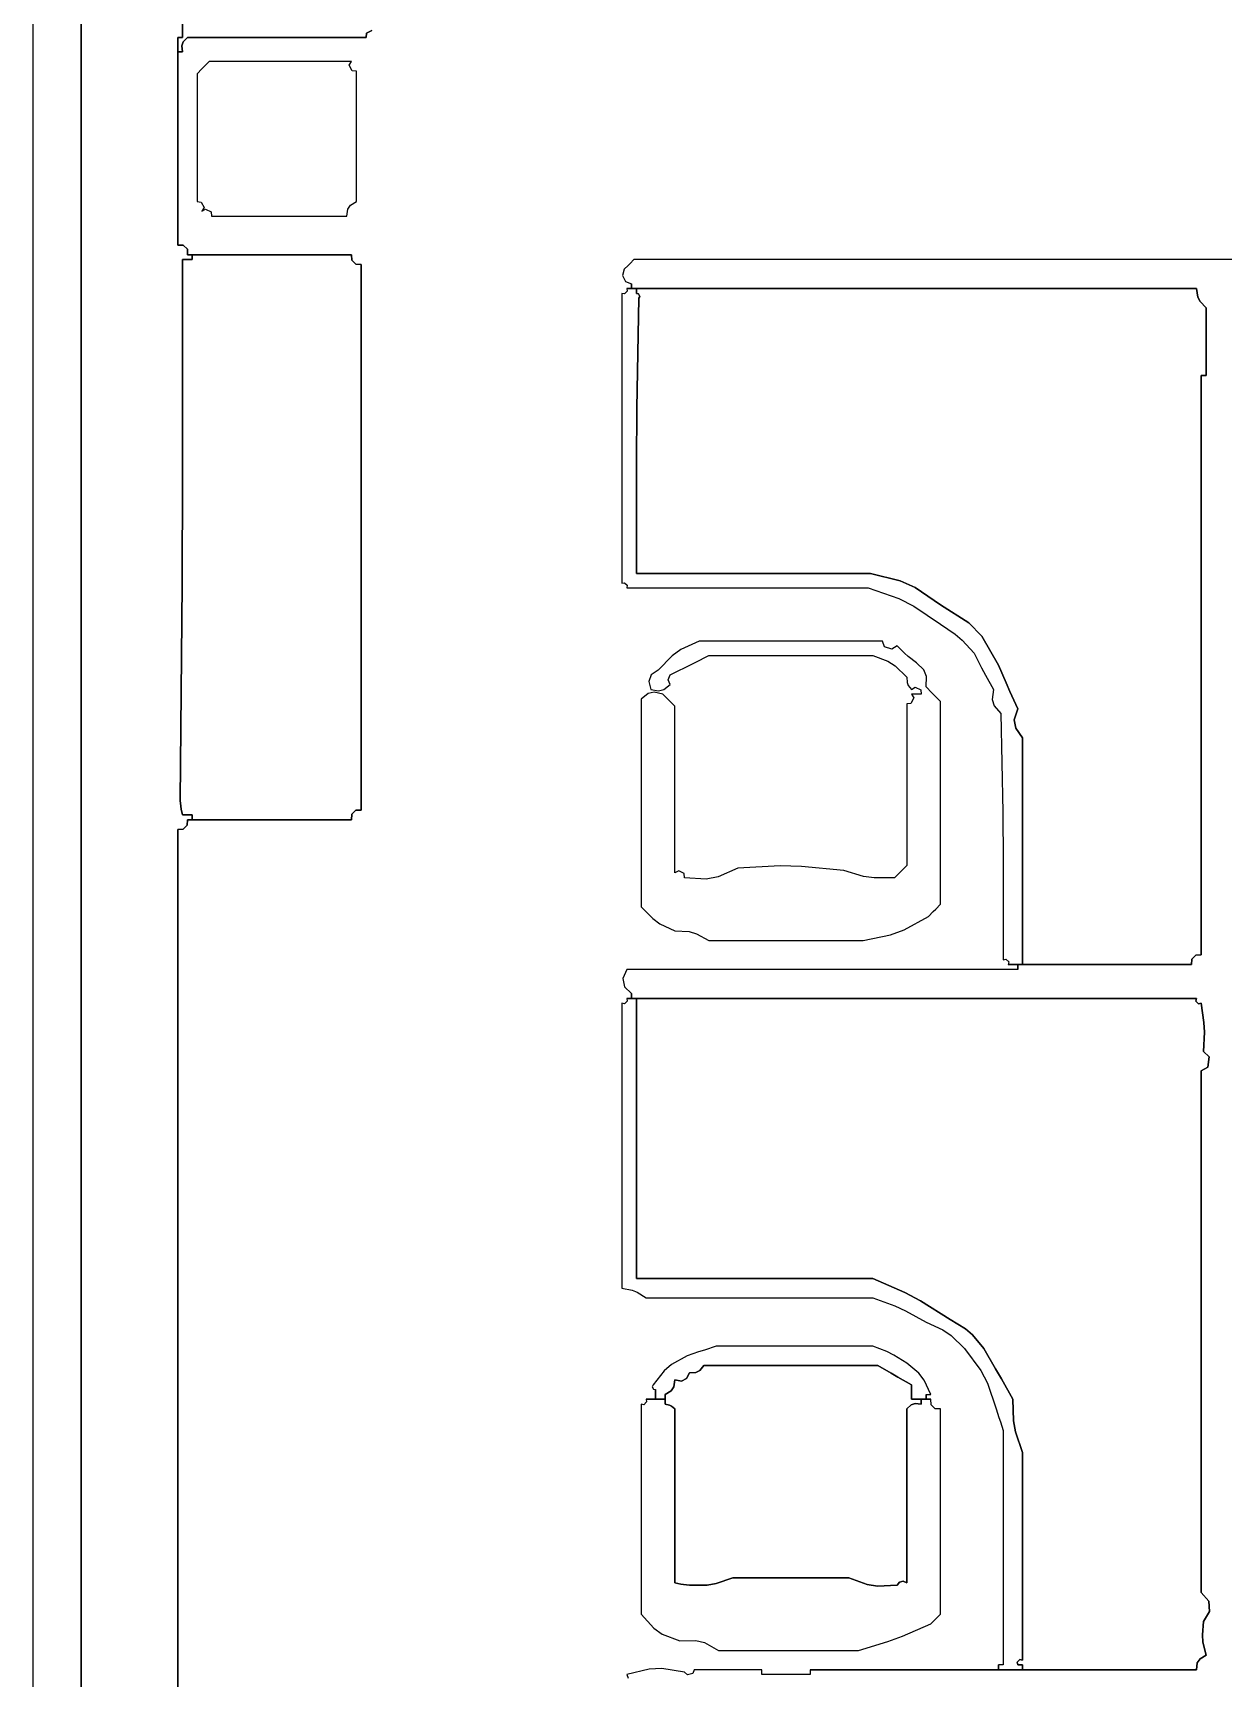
# Model space of a CAD drawing. Extents: x 0 to 5.85, y 0 to 5.4.
# Drawn here: x 0.003 to 0.825, y 0.768 to 1.904 of the extents above; entities that cross this region are included whole.
import ezdxf

# ---------------------------------------------------------------- set-up
doc = ezdxf.new("R2010")
doc.units = 0
doc.header["$LTSCALE"] = 0.40404
doc.layers.get('0').update_dxf_attribs({"linetype": 'CONTINUOUS'})

msp = doc.modelspace()

# ---------------------------------------------------------------- linework, layer by layer
for p, q in [((0.036676, 0.276738), (0.036676, 2.215901)), ((0.036676, 2.215901), (0.036676, 0.276738)), ((0.003334, 2.157219), (0.003334, -0.003334)), ((0.106694, 1.900487), (0.106694, 2.007181)), ((0.106694, 2.007181), (0.106694, 1.900487)), ((0.10336, 1.757116), (0.10336, 1.900487)), ((0.10336, 1.900487), (0.10336, 1.757116)), ((0.10336, 1.757116), (0.10336, 1.900487)), ((0.10336, 1.900487), (0.104693, 1.900487)), ((0.104693, 1.900487), (0.10336, 1.900487)), ((0.10336, 1.900487), (0.10336, 1.890484)), ((0.10336, 1.890484), (0.10336, 1.900487)), ((0.10336, 1.900487), (0.10336, 1.890484)), ((0.104693, 1.900487), (0.10536, 1.900487)), ((0.10536, 1.900487), (0.104693, 1.900487)), ((0.10536, 1.900487), (0.106694, 1.900487)), ((0.106694, 1.900487), (0.10536, 1.900487)), ((0.107133, 1.89742), (0.106218, 1.894674)), ((0.106218, 1.894674), (0.107133, 1.89742)), ((0.110028, 1.900487), (0.107133, 1.89742)), ((0.107133, 1.89742), (0.110028, 1.900487)), ((0.159374, 1.900487), (0.110028, 1.900487)), ((0.110028, 1.900487), (0.159374, 1.900487)), ((0.184047, 1.900487), (0.159374, 1.900487)), ((0.159374, 1.900487), (0.184047, 1.900487)), ((0.233393, 1.900487), (0.184047, 1.900487)), ((0.184047, 1.900487), (0.233393, 1.900487)), ((0.233712, 1.903452), (0.233393, 1.900487)), ((0.233393, 1.900487), (0.233712, 1.903452)), ((0.237498, 1.905345), (0.233712, 1.903452)), ((0.233712, 1.903452), (0.237498, 1.905345)), ((0.106694, 1.890484), (0.10336, 1.890484)), ((0.10336, 1.890484), (0.106694, 1.890484)), ((0.106694, 1.890484), (0.10336, 1.890484)), ((0.10336, 1.890484), (0.10336, 1.757116)), ((0.10336, 1.757116), (0.10336, 1.890484)), ((0.10336, 1.890484), (0.10336, 1.757116)), ((0.10336, 1.890484), (0.106694, 1.890484)), ((0.106694, 1.890484), (0.10336, 1.890484)), ((0.10336, 1.890484), (0.106694, 1.890484)), ((0.106218, 1.894674), (0.106694, 1.890484)), ((0.106694, 1.890484), (0.106218, 1.894674)), ((0.120031, 1.878814), (0.116697, 1.87548)), ((0.116697, 1.87548), (0.116697, 1.840138)), ((0.121698, 1.880481), (0.120031, 1.878814)), ((0.125032, 1.883816), (0.121698, 1.880481)), ((0.164375, 1.883816), (0.125032, 1.883816)), ((0.184047, 1.883816), (0.164375, 1.883816)), ((0.223391, 1.883816), (0.184047, 1.883816)), ((0.221867, 1.881252), (0.223391, 1.883816)), ((0.22376, 1.877466), (0.221867, 1.881252)), ((0.226725, 1.877147), (0.22376, 1.877466)), ((0.226725, 1.841138), (0.226725, 1.877147)), ((0.226725, 1.823133), (0.226725, 1.841138)), ((0.116697, 1.840138), (0.116697, 1.822467)), ((0.116697, 1.822467), (0.116697, 1.787124)), ((0.226725, 1.787124), (0.226725, 1.823133)), ((0.116697, 1.787124), (0.119662, 1.786805)), ((0.119662, 1.786805), (0.121555, 1.783019)), ((0.220785, 1.781875), (0.222618, 1.784623)), ((0.222618, 1.784623), (0.226725, 1.787124)), ((0.121555, 1.783019), (0.120031, 1.780456)), ((0.120031, 1.780456), (0.122594, 1.78198)), ((0.122594, 1.78198), (0.12638, 1.780087)), ((0.12638, 1.780087), (0.126699, 1.777122)), ((0.126699, 1.777122), (0.164042, 1.777122)), ((0.164042, 1.777122), (0.182713, 1.777122)), ((0.182713, 1.777122), (0.220056, 1.777122)), ((0.220056, 1.777122), (0.220785, 1.781875)), ((0.10336, 1.757116), (0.107132, 1.75711)), ((0.107132, 1.75711), (0.10336, 1.757116)), ((0.107132, 1.75711), (0.110022, 1.75422)), ((0.110022, 1.75422), (0.107132, 1.75711)), ((0.110022, 1.75422), (0.110028, 1.750448)), ((0.110028, 1.750448), (0.110022, 1.75422)), ((0.110028, 1.750448), (0.223391, 1.750448)), ((0.223391, 1.750448), (0.110028, 1.750448)), ((0.110028, 1.750448), (0.223391, 1.750448)), ((0.113362, 1.750448), (0.110028, 1.750448)), ((0.110028, 1.750448), (0.113362, 1.750448)), ((0.113362, 1.750448), (0.110028, 1.750448)), ((0.113362, 1.747114), (0.113362, 1.750448)), ((0.113362, 1.750448), (0.113362, 1.747114)), ((0.113362, 1.747114), (0.113362, 1.750448)), ((0.223391, 1.750448), (0.113362, 1.750448)), ((0.113362, 1.750448), (0.223391, 1.750448)), ((0.223391, 1.750448), (0.113362, 1.750448)), ((0.113362, 1.750448), (0.113362, 1.747114)), ((0.113362, 1.747114), (0.113362, 1.750448)), ((0.113362, 1.750448), (0.113362, 1.747114)), ((0.223391, 1.750448), (0.223524, 1.746678)), ((0.223524, 1.746678), (0.223391, 1.750448)), ((0.106694, 1.597741), (0.106694, 1.747114)), ((0.106694, 1.747114), (0.109361, 1.747114)), ((0.109361, 1.747114), (0.106694, 1.747114)), ((0.106694, 1.747114), (0.106694, 1.597741)), ((0.109361, 1.747114), (0.110695, 1.747114)), ((0.110695, 1.747114), (0.109361, 1.747114)), ((0.110695, 1.747114), (0.113362, 1.747114)), ((0.113362, 1.747114), (0.110695, 1.747114)), ((0.223524, 1.746678), (0.226289, 1.743913)), ((0.226289, 1.743913), (0.223524, 1.746678)), ((0.226289, 1.743913), (0.230059, 1.74378)), ((0.230059, 1.74378), (0.226289, 1.743913)), ((0.230059, 1.74378), (0.230059, 1.593074)), ((0.230059, 1.593074), (0.230059, 1.74378)), ((0.411772, 1.740446), (0.410495, 1.736158)), ((0.414439, 1.743113), (0.411772, 1.740446)), ((0.415773, 1.744447), (0.414439, 1.743113)), ((0.41844, 1.747114), (0.415773, 1.744447)), ((0.746524, 1.747114), (0.41844, 1.747114)), ((0.910566, 1.747114), (0.746524, 1.747114)), ((0.410495, 1.736158), (0.412578, 1.731994)), ((0.412578, 1.731994), (0.416773, 1.730443)), ((0.420108, 1.727109), (0.413439, 1.727109)), ((0.413439, 1.727109), (0.420108, 1.727109)), ((0.420108, 1.727109), (0.413439, 1.727109)), ((0.413439, 1.727109), (0.413841, 1.725266)), ((0.416773, 1.730443), (0.416773, 1.727109)), ((0.416773, 1.727109), (0.416773, 1.730443)), ((0.416773, 1.730443), (0.416773, 1.727109)), ((0.416773, 1.727109), (0.806873, 1.727109)), ((0.806873, 1.727109), (0.416773, 1.727109)), ((0.416773, 1.727109), (0.806873, 1.727109)), ((0.420108, 1.723775), (0.420108, 1.727109)), ((0.420108, 1.727109), (0.420108, 1.723775)), ((0.420108, 1.723775), (0.420108, 1.727109)), ((0.806873, 1.727109), (0.420108, 1.727109)), ((0.420108, 1.727109), (0.806873, 1.727109)), ((0.806873, 1.727109), (0.420108, 1.727109)), ((0.420108, 1.727109), (0.420108, 1.723775)), ((0.420108, 1.723775), (0.420108, 1.727109)), ((0.420108, 1.727109), (0.420108, 1.723775)), ((0.806873, 1.727109), (0.807904, 1.721234)), ((0.807904, 1.721234), (0.806873, 1.727109)), ((0.411948, 1.723373), (0.410105, 1.723775)), ((0.410105, 1.723775), (0.410105, 1.643754)), ((0.413841, 1.725266), (0.411948, 1.723373)), ((0.421585, 1.723573), (0.420108, 1.723775)), ((0.420108, 1.723775), (0.421585, 1.723573)), ((0.420441, 1.64443), (0.421775, 1.72044)), ((0.421775, 1.72044), (0.420441, 1.64443)), ((0.4225, 1.721743), (0.421585, 1.723573)), ((0.421585, 1.723573), (0.4225, 1.721743)), ((0.421775, 1.72044), (0.4225, 1.721743)), ((0.4225, 1.721743), (0.421775, 1.72044)), ((0.807904, 1.721234), (0.80946, 1.718121)), ((0.80946, 1.718121), (0.807904, 1.721234)), ((0.80946, 1.718121), (0.813542, 1.713772)), ((0.813542, 1.713772), (0.80946, 1.718121)), ((0.813542, 1.713772), (0.813542, 1.695101)), ((0.813542, 1.695101), (0.813542, 1.713772)), ((0.813542, 1.695101), (0.813542, 1.685765)), ((0.813542, 1.685765), (0.813542, 1.695101)), ((0.813542, 1.685765), (0.813542, 1.667093)), ((0.813542, 1.667093), (0.813542, 1.685765)), ((0.811541, 1.667093), (0.810207, 1.667093)), ((0.810207, 1.667093), (0.810207, 1.507052)), ((0.810207, 1.507052), (0.810207, 1.667093)), ((0.810207, 1.667093), (0.811541, 1.667093)), ((0.812208, 1.667093), (0.811541, 1.667093)), ((0.811541, 1.667093), (0.812208, 1.667093)), ((0.813542, 1.667093), (0.812208, 1.667093)), ((0.812208, 1.667093), (0.813542, 1.667093)), ((0.410105, 1.643754), (0.410105, 1.603744)), ((0.420108, 1.606414), (0.420441, 1.64443)), ((0.420441, 1.64443), (0.420108, 1.606414)), ((0.410105, 1.603744), (0.410105, 1.523723)), ((0.420108, 1.530392), (0.420108, 1.606414)), ((0.420108, 1.606414), (0.420108, 1.530392)), ((0.106361, 1.523052), (0.106694, 1.597741)), ((0.106694, 1.597741), (0.106361, 1.523052)), ((0.230059, 1.593074), (0.230059, 1.517722)), ((0.230059, 1.517722), (0.230059, 1.593074)), ((0.105027, 1.373685), (0.106361, 1.523052)), ((0.106361, 1.523052), (0.105027, 1.373685)), ((0.410105, 1.523723), (0.411964, 1.524039)), ((0.411964, 1.524039), (0.413755, 1.522249)), ((0.413755, 1.522249), (0.413439, 1.520389)), ((0.484791, 1.530392), (0.420108, 1.530392)), ((0.420108, 1.530392), (0.484791, 1.530392)), ((0.517132, 1.530392), (0.484791, 1.530392)), ((0.484791, 1.530392), (0.517132, 1.530392)), ((0.581816, 1.530392), (0.517132, 1.530392)), ((0.517132, 1.530392), (0.581816, 1.530392)), ((0.602399, 1.52535), (0.581816, 1.530392)), ((0.581816, 1.530392), (0.602399, 1.52535)), ((0.612702, 1.520731), (0.602399, 1.52535)), ((0.602399, 1.52535), (0.612702, 1.520731)), ((0.230059, 1.517722), (0.230059, 1.367017)), ((0.230059, 1.367017), (0.230059, 1.517722)), ((0.413439, 1.520389), (0.480123, 1.520389)), ((0.480123, 1.520389), (0.513465, 1.520389)), ((0.513465, 1.520389), (0.580149, 1.520389)), ((0.580149, 1.520389), (0.6013, 1.513119)), ((0.6013, 1.513119), (0.611654, 1.507942)), ((0.630161, 1.50872), (0.612702, 1.520731)), ((0.612702, 1.520731), (0.630161, 1.50872)), ((0.611654, 1.507942), (0.630161, 1.495383)), ((0.649698, 1.496376), (0.630161, 1.50872)), ((0.630161, 1.50872), (0.649698, 1.496376)), ((0.810207, 1.507052), (0.810207, 1.427032)), ((0.810207, 1.427032), (0.810207, 1.507052)), ((0.630161, 1.495383), (0.640286, 1.488406)), ((0.640286, 1.488406), (0.645058, 1.484317)), ((0.658635, 1.487066), (0.649698, 1.496376)), ((0.649698, 1.496376), (0.658635, 1.487066)), ((0.45087, 1.477861), (0.444839, 1.473604)), ((0.463452, 1.483713), (0.45087, 1.477861)), ((0.514132, 1.483713), (0.463452, 1.483713)), ((0.539471, 1.483713), (0.514132, 1.483713)), ((0.590151, 1.483713), (0.539471, 1.483713)), ((0.591593, 1.47975), (0.590151, 1.483713)), ((0.596622, 1.478074), (0.591593, 1.47975)), ((0.600154, 1.480379), (0.596622, 1.478074)), ((0.60519, 1.475391), (0.600154, 1.480379)), ((0.645058, 1.484317), (0.653501, 1.475378)), ((0.670172, 1.467042), (0.658635, 1.487066)), ((0.658635, 1.487066), (0.670172, 1.467042)), ((0.444839, 1.473604), (0.435111, 1.463708)), ((0.446781, 1.462041), (0.456117, 1.466709)), ((0.456117, 1.466709), (0.460785, 1.469043)), ((0.460785, 1.469043), (0.47012, 1.473711)), ((0.47012, 1.473711), (0.515465, 1.473711)), ((0.515465, 1.473711), (0.538138, 1.473711)), ((0.538138, 1.473711), (0.583483, 1.473711)), ((0.583483, 1.473711), (0.593873, 1.46981)), ((0.593873, 1.46981), (0.59896, 1.46654)), ((0.59896, 1.46654), (0.606822, 1.458707)), ((0.607878, 1.473039), (0.60519, 1.475391)), ((0.61349, 1.468709), (0.607878, 1.473039)), ((0.618749, 1.463818), (0.61349, 1.468709)), ((0.653501, 1.475378), (0.658517, 1.465212)), ((0.675427, 1.455004), (0.670172, 1.467042)), ((0.670172, 1.467042), (0.675427, 1.455004)), ((0.43043, 1.46046), (0.428719, 1.455896)), ((0.428719, 1.455896), (0.43011, 1.450371)), ((0.435111, 1.463708), (0.43043, 1.46046)), ((0.442137, 1.457049), (0.443526, 1.460523)), ((0.443447, 1.453705), (0.442137, 1.457049)), ((0.443526, 1.460523), (0.446781, 1.462041)), ((0.606822, 1.458707), (0.607053, 1.455123)), ((0.607053, 1.455123), (0.607852, 1.453126)), ((0.620594, 1.459207), (0.618749, 1.463818)), ((0.620159, 1.452038), (0.620594, 1.459207)), ((0.658517, 1.465212), (0.661189, 1.4602)), ((0.661189, 1.4602), (0.666837, 1.450371)), ((0.678094, 1.449002), (0.675427, 1.455004)), ((0.675427, 1.455004), (0.678094, 1.449002)), ((0.428323, 1.44744), (0.423442, 1.443703)), ((0.423442, 1.443703), (0.423442, 1.386355)), ((0.432441, 1.448355), (0.428323, 1.44744)), ((0.43011, 1.450371), (0.435506, 1.449312)), ((0.438446, 1.447037), (0.432441, 1.448355)), ((0.435506, 1.449312), (0.439184, 1.450232)), ((0.44178, 1.443703), (0.438446, 1.447037)), ((0.439184, 1.450232), (0.443447, 1.453705)), ((0.443447, 1.442036), (0.44178, 1.443703)), ((0.607852, 1.453126), (0.610156, 1.450371)), ((0.61168, 1.444474), (0.609787, 1.440688)), ((0.610156, 1.450371), (0.61272, 1.451895)), ((0.612824, 1.447037), (0.610156, 1.447037)), ((0.610156, 1.447037), (0.61168, 1.444474)), ((0.61272, 1.451895), (0.616506, 1.450002)), ((0.614157, 1.447037), (0.612824, 1.447037)), ((0.616825, 1.447037), (0.614157, 1.447037)), ((0.616506, 1.450002), (0.616825, 1.447037)), ((0.62416, 1.448037), (0.620159, 1.452038)), ((0.62616, 1.446037), (0.62416, 1.448037)), ((0.630161, 1.442036), (0.62616, 1.446037)), ((0.666837, 1.450371), (0.665887, 1.443475)), ((0.665887, 1.443475), (0.667249, 1.438935)), ((0.683508, 1.437035), (0.678094, 1.449002)), ((0.678094, 1.449002), (0.683508, 1.437035)), ((0.446781, 1.438702), (0.443447, 1.442036)), ((0.446781, 1.39269), (0.446781, 1.438702)), ((0.609787, 1.440688), (0.606822, 1.440369)), ((0.606822, 1.440369), (0.606822, 1.395691)), ((0.630161, 1.386021), (0.630161, 1.442036)), ((0.667249, 1.438935), (0.671839, 1.4337)), ((0.671839, 1.4337), (0.673172, 1.365693)), ((0.681134, 1.429277), (0.683508, 1.437035)), ((0.683508, 1.437035), (0.681134, 1.429277)), ((0.682081, 1.423597), (0.681134, 1.429277)), ((0.681134, 1.429277), (0.682081, 1.423597)), ((0.686842, 1.417029), (0.682081, 1.423597)), ((0.682081, 1.423597), (0.686842, 1.417029)), ((0.810207, 1.427032), (0.810207, 1.266991)), ((0.810207, 1.266991), (0.810207, 1.427032)), ((0.686842, 1.260323), (0.686842, 1.417029)), ((0.686842, 1.417029), (0.686842, 1.260323)), ((0.686842, 1.260323), (0.686842, 1.417029)), ((0.686842, 1.417029), (0.686842, 1.260323)), ((0.686842, 1.260323), (0.686842, 1.417029)), ((0.686842, 1.417029), (0.686842, 1.260323)), ((0.423442, 1.386355), (0.423442, 1.357681)), ((0.446781, 1.369684), (0.446781, 1.39269)), ((0.606822, 1.395691), (0.606822, 1.373352)), ((0.630161, 1.358014), (0.630161, 1.386021)), ((0.105509, 1.369658), (0.105027, 1.373685)), ((0.105027, 1.373685), (0.105509, 1.369658)), ((0.105844, 1.367649), (0.105509, 1.369658)), ((0.105509, 1.369658), (0.105844, 1.367649)), ((0.106694, 1.363682), (0.105844, 1.367649)), ((0.105844, 1.367649), (0.106694, 1.363682)), ((0.109361, 1.363682), (0.106694, 1.363682)), ((0.106694, 1.363682), (0.109361, 1.363682)), ((0.110695, 1.363682), (0.109361, 1.363682)), ((0.109361, 1.363682), (0.110695, 1.363682)), ((0.113362, 1.363682), (0.110695, 1.363682)), ((0.110695, 1.363682), (0.113362, 1.363682)), ((0.113362, 1.360348), (0.113362, 1.363682)), ((0.113362, 1.363682), (0.113362, 1.360348)), ((0.113362, 1.360348), (0.113362, 1.363682)), ((0.113362, 1.363682), (0.113362, 1.360348)), ((0.113362, 1.360348), (0.113362, 1.363682)), ((0.113362, 1.363682), (0.113362, 1.360348)), ((0.223524, 1.364118), (0.223391, 1.360348)), ((0.223391, 1.360348), (0.223524, 1.364118)), ((0.226289, 1.366883), (0.223524, 1.364118)), ((0.223524, 1.364118), (0.226289, 1.366883)), ((0.230059, 1.367017), (0.226289, 1.366883)), ((0.226289, 1.366883), (0.230059, 1.367017)), ((0.446781, 1.323672), (0.446781, 1.369684)), ((0.606822, 1.373352), (0.606822, 1.328673)), ((0.673172, 1.365693), (0.673506, 1.331678)), ((0.10713, 1.353813), (0.10336, 1.35368)), ((0.10336, 1.35368), (0.10713, 1.353813)), ((0.10336, 1.35368), (0.10336, 0.970248)), ((0.10336, 0.970248), (0.10336, 1.35368)), ((0.109895, 1.356578), (0.10713, 1.353813)), ((0.10713, 1.353813), (0.109895, 1.356578)), ((0.110028, 1.360348), (0.109895, 1.356578)), ((0.109895, 1.356578), (0.110028, 1.360348)), ((0.223391, 1.360348), (0.110028, 1.360348)), ((0.110028, 1.360348), (0.223391, 1.360348)), ((0.223391, 1.360348), (0.110028, 1.360348)), ((0.110028, 1.360348), (0.113362, 1.360348)), ((0.113362, 1.360348), (0.110028, 1.360348)), ((0.110028, 1.360348), (0.113362, 1.360348)), ((0.113362, 1.360348), (0.223391, 1.360348)), ((0.223391, 1.360348), (0.113362, 1.360348)), ((0.113362, 1.360348), (0.223391, 1.360348)), ((0.423442, 1.357681), (0.423442, 1.300333)), ((0.630161, 1.302), (0.630161, 1.358014)), ((0.673506, 1.331678), (0.673506, 1.263657)), ((0.449344, 1.325196), (0.446781, 1.323672)), ((0.45313, 1.323303), (0.449344, 1.325196)), ((0.453449, 1.320338), (0.45313, 1.323303)), ((0.468333, 1.319442), (0.453449, 1.320338)), ((0.47651, 1.320928), (0.468333, 1.319442)), ((0.490125, 1.327006), (0.47651, 1.320928)), ((0.519437, 1.328473), (0.490125, 1.327006)), ((0.534263, 1.328136), (0.519437, 1.328473)), ((0.563478, 1.325339), (0.534263, 1.328136)), ((0.57702, 1.321254), (0.563478, 1.325339)), ((0.584341, 1.320208), (0.57702, 1.321254)), ((0.598487, 1.320338), (0.584341, 1.320208)), ((0.601821, 1.323672), (0.598487, 1.320338)), ((0.603488, 1.325339), (0.601821, 1.323672)), ((0.606822, 1.328673), (0.603488, 1.325339)), ((0.423442, 1.300333), (0.431442, 1.29211)), ((0.621826, 1.293665), (0.62516, 1.296999)), ((0.62516, 1.296999), (0.626827, 1.298666)), ((0.626827, 1.298666), (0.630161, 1.302)), ((0.431442, 1.29211), (0.436408, 1.288563)), ((0.436408, 1.288563), (0.446781, 1.283662)), ((0.446781, 1.283662), (0.456477, 1.283149)), ((0.595619, 1.280871), (0.605032, 1.284358)), ((0.605032, 1.284358), (0.621826, 1.293665)), ((0.456477, 1.283149), (0.461617, 1.281681)), ((0.461617, 1.281681), (0.47012, 1.276994)), ((0.47012, 1.276994), (0.512798, 1.276994)), ((0.512798, 1.276994), (0.534137, 1.276994)), ((0.534137, 1.276994), (0.576814, 1.276994)), ((0.576814, 1.276994), (0.595619, 1.280871)), ((0.673506, 1.263657), (0.675349, 1.264058)), ((0.675349, 1.264058), (0.677242, 1.262165)), ((0.677242, 1.262165), (0.67684, 1.260323)), ((0.803673, 1.264092), (0.803539, 1.260323)), ((0.803539, 1.260323), (0.803673, 1.264092)), ((0.806438, 1.266858), (0.803673, 1.264092)), ((0.803673, 1.264092), (0.806438, 1.266858)), ((0.810207, 1.266991), (0.806438, 1.266858)), ((0.806438, 1.266858), (0.810207, 1.266991)), ((0.413439, 1.256988), (0.410823, 1.250711)), ((0.410823, 1.250711), (0.411944, 1.245105)), ((0.521467, 1.256988), (0.413439, 1.256988)), ((0.575481, 1.256988), (0.521467, 1.256988)), ((0.683508, 1.256988), (0.575481, 1.256988)), ((0.67684, 1.260323), (0.686842, 1.260323)), ((0.686842, 1.260323), (0.67684, 1.260323)), ((0.67684, 1.260323), (0.686842, 1.260323)), ((0.803539, 1.260323), (0.683508, 1.260323)), ((0.683508, 1.260323), (0.803539, 1.260323)), ((0.803539, 1.260323), (0.683508, 1.260323)), ((0.683508, 1.260323), (0.683508, 1.256988)), ((0.683508, 1.256988), (0.683508, 1.260323)), ((0.683508, 1.260323), (0.683508, 1.256988)), ((0.686842, 1.260323), (0.803539, 1.260323)), ((0.803539, 1.260323), (0.686842, 1.260323)), ((0.686842, 1.260323), (0.803539, 1.260323)), ((0.411944, 1.245105), (0.416773, 1.240318)), ((0.416773, 1.240318), (0.416773, 1.236983)), ((0.416773, 1.236983), (0.416773, 1.240318)), ((0.416773, 1.240318), (0.416773, 1.236983)), ((0.411948, 1.233247), (0.410105, 1.233649)), ((0.410105, 1.233649), (0.410105, 1.154962)), ((0.413841, 1.23514), (0.411948, 1.233247)), ((0.420108, 1.236983), (0.413439, 1.236983)), ((0.413439, 1.236983), (0.420108, 1.236983)), ((0.420108, 1.236983), (0.413439, 1.236983)), ((0.413439, 1.236983), (0.413841, 1.23514)), ((0.416773, 1.236983), (0.806873, 1.236983)), ((0.806873, 1.236983), (0.416773, 1.236983)), ((0.416773, 1.236983), (0.806873, 1.236983)), ((0.420108, 1.0436), (0.420108, 1.236983)), ((0.420108, 1.236983), (0.420108, 1.0436)), ((0.420108, 1.0436), (0.420108, 1.236983)), ((0.806873, 1.236983), (0.420108, 1.236983)), ((0.420108, 1.236983), (0.806873, 1.236983)), ((0.806873, 1.236983), (0.420108, 1.236983)), ((0.420108, 1.236983), (0.420108, 1.0436)), ((0.420108, 1.0436), (0.420108, 1.236983)), ((0.420108, 1.236983), (0.420108, 1.0436)), ((0.806873, 1.236983), (0.806472, 1.23514)), ((0.806472, 1.23514), (0.806873, 1.236983)), ((0.806472, 1.23514), (0.808365, 1.233247)), ((0.808365, 1.233247), (0.806472, 1.23514)), ((0.808365, 1.233247), (0.810207, 1.233649)), ((0.810207, 1.233649), (0.808365, 1.233247)), ((0.810207, 1.233649), (0.81209, 1.220429)), ((0.81209, 1.220429), (0.810207, 1.233649)), ((0.81209, 1.220429), (0.812429, 1.213649)), ((0.812429, 1.213649), (0.81209, 1.220429)), ((0.812429, 1.213649), (0.811875, 1.200307)), ((0.811875, 1.200307), (0.812429, 1.213649)), ((0.811875, 1.200307), (0.815732, 1.196562)), ((0.815732, 1.196562), (0.811875, 1.200307)), ((0.815732, 1.196562), (0.814868, 1.189651)), ((0.814868, 1.189651), (0.815732, 1.196562)), ((0.814868, 1.189651), (0.810207, 1.186971)), ((0.810207, 1.186971), (0.814868, 1.189651)), ((0.810207, 1.186971), (0.810207, 1.042934)), ((0.810207, 1.042934), (0.810207, 1.186971)), ((0.410105, 1.154962), (0.410105, 1.115619)), ((0.410105, 1.115619), (0.410105, 1.036932)), ((0.410105, 1.036932), (0.417146, 1.035517)), ((0.417146, 1.035517), (0.420701, 1.034095)), ((0.485458, 1.0436), (0.420108, 1.0436)), ((0.420108, 1.0436), (0.485458, 1.0436)), ((0.420701, 1.034095), (0.426776, 1.030264)), ((0.518133, 1.0436), (0.485458, 1.0436)), ((0.485458, 1.0436), (0.518133, 1.0436)), ((0.583483, 1.0436), (0.518133, 1.0436)), ((0.518133, 1.0436), (0.583483, 1.0436)), ((0.605623, 1.033923), (0.583483, 1.0436)), ((0.583483, 1.0436), (0.605623, 1.033923)), ((0.616417, 1.028189), (0.605623, 1.033923)), ((0.605623, 1.033923), (0.616417, 1.028189)), ((0.810207, 1.042934), (0.810207, 0.970915)), ((0.810207, 0.970915), (0.810207, 1.042934)), ((0.426776, 1.030264), (0.489459, 1.030264)), ((0.489459, 1.030264), (0.5208, 1.030264)), ((0.5208, 1.030264), (0.583483, 1.030264)), ((0.583483, 1.030264), (0.598604, 1.024692)), ((0.598604, 1.024692), (0.606018, 1.021321)), ((0.63683, 1.01526), (0.616417, 1.028189)), ((0.616417, 1.028189), (0.63683, 1.01526)), ((0.606018, 1.021321), (0.620159, 1.013593)), ((0.620159, 1.013593), (0.631884, 1.008102)), ((0.64734, 1.008879), (0.63683, 1.01526)), ((0.63683, 1.01526), (0.64734, 1.008879)), ((0.631884, 1.008102), (0.637507, 1.004237)), ((0.637507, 1.004237), (0.646832, 0.995255)), ((0.652255, 1.004666), (0.64734, 1.008879)), ((0.64734, 1.008879), (0.652255, 1.004666)), ((0.660169, 0.995255), (0.652255, 1.004666)), ((0.652255, 1.004666), (0.660169, 0.995255)), ((0.455117, 0.990254), (0.444409, 0.984209)), ((0.463119, 0.992921), (0.455117, 0.990254)), ((0.46712, 0.994255), (0.463119, 0.992921)), ((0.475122, 0.996922), (0.46712, 0.994255)), ((0.518466, 0.996922), (0.475122, 0.996922)), ((0.540138, 0.996922), (0.518466, 0.996922)), ((0.583483, 0.996922), (0.540138, 0.996922)), ((0.593209, 0.993134), (0.583483, 0.996922)), ((0.597956, 0.99076), (0.593209, 0.993134)), ((0.606822, 0.985252), (0.597956, 0.99076)), ((0.646832, 0.995255), (0.658099, 0.980217)), ((0.668179, 0.981256), (0.660169, 0.995255)), ((0.660169, 0.995255), (0.668179, 0.981256)), ((0.439388, 0.979905), (0.431777, 0.970248)), ((0.444409, 0.984209), (0.439388, 0.979905)), ((0.454751, 0.974599), (0.456784, 0.978584)), ((0.456784, 0.978584), (0.454751, 0.974599)), ((0.456784, 0.978584), (0.461255, 0.978719)), ((0.461255, 0.978719), (0.456784, 0.978584)), ((0.461255, 0.978719), (0.463995, 0.98009)), ((0.463995, 0.98009), (0.461255, 0.978719)), ((0.463995, 0.98009), (0.466786, 0.983585)), ((0.466786, 0.983585), (0.463995, 0.98009)), ((0.466786, 0.983585), (0.514798, 0.983585)), ((0.514798, 0.983585), (0.466786, 0.983585)), ((0.514798, 0.983585), (0.538805, 0.983585)), ((0.538805, 0.983585), (0.514798, 0.983585)), ((0.538805, 0.983585), (0.586817, 0.983585)), ((0.586817, 0.983585), (0.538805, 0.983585)), ((0.586817, 0.983585), (0.596133, 0.978216)), ((0.596133, 0.978216), (0.586817, 0.983585)), ((0.596133, 0.978216), (0.600801, 0.975549)), ((0.600801, 0.975549), (0.596133, 0.978216)), ((0.615261, 0.978295), (0.606822, 0.985252)), ((0.618933, 0.973521), (0.615261, 0.978295)), ((0.658099, 0.980217), (0.662665, 0.971437)), ((0.67218, 0.974254), (0.668179, 0.981256)), ((0.668179, 0.981256), (0.67218, 0.974254)), ((0.10336, 0.970248), (0.10336, 0.778533)), ((0.10336, 0.778533), (0.10336, 0.970248)), ((0.431777, 0.970248), (0.431052, 0.968946)), ((0.431052, 0.968946), (0.431967, 0.967115)), ((0.431967, 0.967115), (0.433444, 0.966914)), ((0.433444, 0.966914), (0.433444, 0.960246)), ((0.433444, 0.960246), (0.433444, 0.966914)), ((0.433444, 0.966914), (0.433444, 0.960246)), ((0.440113, 0.96358), (0.44422, 0.966081)), ((0.44422, 0.966081), (0.440113, 0.96358)), ((0.44422, 0.966081), (0.446052, 0.96883)), ((0.446052, 0.96883), (0.44422, 0.966081)), ((0.446052, 0.96883), (0.446781, 0.973583)), ((0.446781, 0.973583), (0.446052, 0.96883)), ((0.446781, 0.973583), (0.451188, 0.972817)), ((0.451188, 0.972817), (0.446781, 0.973583)), ((0.451188, 0.972817), (0.454751, 0.974599)), ((0.454751, 0.974599), (0.451188, 0.972817)), ((0.600801, 0.975549), (0.610156, 0.970248)), ((0.610156, 0.970248), (0.600801, 0.975549)), ((0.610156, 0.970248), (0.610156, 0.966247)), ((0.610156, 0.966247), (0.610156, 0.970248)), ((0.610156, 0.966247), (0.610156, 0.964247)), ((0.610156, 0.964247), (0.610156, 0.966247)), ((0.623493, 0.96358), (0.618933, 0.973521)), ((0.662665, 0.971437), (0.668504, 0.953577)), ((0.680174, 0.960246), (0.67218, 0.974254)), ((0.67218, 0.974254), (0.680174, 0.960246)), ((0.810207, 0.970915), (0.810207, 0.826878)), ((0.810207, 0.826878), (0.810207, 0.970915)), ((0.425285, 0.95651), (0.423442, 0.956912)), ((0.423442, 0.956912), (0.423442, 0.898897)), ((0.427178, 0.958403), (0.425285, 0.95651)), ((0.440113, 0.960246), (0.426776, 0.960246)), ((0.426776, 0.960246), (0.440113, 0.960246)), ((0.440113, 0.960246), (0.426776, 0.960246)), ((0.426776, 0.960246), (0.427178, 0.958403)), ((0.433444, 0.960246), (0.440113, 0.960246)), ((0.440113, 0.960246), (0.433444, 0.960246)), ((0.433444, 0.960246), (0.440113, 0.960246)), ((0.440113, 0.960246), (0.440113, 0.96358)), ((0.440113, 0.96358), (0.440113, 0.960246)), ((0.440113, 0.960246), (0.440113, 0.96358)), ((0.440113, 0.96358), (0.440113, 0.956912)), ((0.440113, 0.956912), (0.440113, 0.96358)), ((0.440113, 0.96358), (0.440113, 0.956912)), ((0.440113, 0.956912), (0.440113, 0.960246)), ((0.440113, 0.960246), (0.440113, 0.956912)), ((0.440113, 0.956912), (0.440113, 0.960246)), ((0.442989, 0.956124), (0.440113, 0.956912)), ((0.440113, 0.956912), (0.442989, 0.956124)), ((0.444425, 0.955406), (0.442989, 0.956124)), ((0.442989, 0.956124), (0.444425, 0.955406)), ((0.446781, 0.953577), (0.444425, 0.955406)), ((0.444425, 0.955406), (0.446781, 0.953577)), ((0.609889, 0.956473), (0.606822, 0.953577)), ((0.606822, 0.953577), (0.609889, 0.956473)), ((0.612634, 0.957388), (0.609889, 0.956473)), ((0.609889, 0.956473), (0.612634, 0.957388)), ((0.610156, 0.964247), (0.610156, 0.960246)), ((0.610156, 0.960246), (0.610156, 0.964247)), ((0.610156, 0.960246), (0.620159, 0.960246)), ((0.620159, 0.960246), (0.610156, 0.960246)), ((0.610156, 0.960246), (0.620159, 0.960246)), ((0.616825, 0.960246), (0.610156, 0.960246)), ((0.610156, 0.960246), (0.616825, 0.960246)), ((0.616825, 0.960246), (0.610156, 0.960246)), ((0.616825, 0.956912), (0.612634, 0.957388)), ((0.612634, 0.957388), (0.616825, 0.956912)), ((0.623493, 0.960246), (0.616825, 0.960246)), ((0.616825, 0.960246), (0.623493, 0.960246)), ((0.623493, 0.960246), (0.616825, 0.960246)), ((0.616825, 0.960246), (0.616825, 0.956912)), ((0.616825, 0.956912), (0.616825, 0.960246)), ((0.616825, 0.960246), (0.616825, 0.956912)), ((0.616825, 0.956912), (0.616825, 0.960246)), ((0.616825, 0.960246), (0.616825, 0.956912)), ((0.616825, 0.956912), (0.616825, 0.960246)), ((0.620159, 0.960246), (0.620159, 0.96358)), ((0.620159, 0.96358), (0.620159, 0.960246)), ((0.620159, 0.960246), (0.620159, 0.96358)), ((0.620159, 0.96358), (0.621492, 0.96358)), ((0.621492, 0.96358), (0.622159, 0.96358)), ((0.622159, 0.96358), (0.623493, 0.96358)), ((0.623626, 0.956476), (0.623493, 0.960246)), ((0.626391, 0.953711), (0.623626, 0.956476)), ((0.680649, 0.945342), (0.680174, 0.960246)), ((0.680174, 0.960246), (0.680649, 0.945342)), ((0.446781, 0.905565), (0.446781, 0.953577)), ((0.446781, 0.953577), (0.446781, 0.905565)), ((0.606822, 0.953577), (0.606822, 0.905565)), ((0.606822, 0.905565), (0.606822, 0.953577)), ((0.630161, 0.953577), (0.626391, 0.953711)), ((0.630161, 0.896896), (0.630161, 0.953577)), ((0.668504, 0.953577), (0.670505, 0.947576)), ((0.670505, 0.947576), (0.671505, 0.944575)), ((0.671505, 0.944575), (0.673506, 0.938574)), ((0.682041, 0.937686), (0.680649, 0.945342)), ((0.680649, 0.945342), (0.682041, 0.937686)), ((0.673506, 0.938574), (0.673506, 0.87389)), ((0.686842, 0.92357), (0.682041, 0.937686)), ((0.682041, 0.937686), (0.686842, 0.92357)), ((0.686842, 0.866222), (0.686842, 0.92357)), ((0.686842, 0.92357), (0.686842, 0.866222)), ((0.423442, 0.898897), (0.423442, 0.869889)), ((0.446781, 0.881559), (0.446781, 0.905565)), ((0.446781, 0.905565), (0.446781, 0.881559)), ((0.606822, 0.905565), (0.606822, 0.881559)), ((0.606822, 0.881559), (0.606822, 0.905565)), ((0.630161, 0.868556), (0.630161, 0.896896)), ((0.446781, 0.833547), (0.446781, 0.881559)), ((0.446781, 0.881559), (0.446781, 0.833547)), ((0.606822, 0.881559), (0.606822, 0.833547)), ((0.606822, 0.833547), (0.606822, 0.881559)), ((0.423442, 0.869889), (0.423442, 0.811875)), ((0.630161, 0.811875), (0.630161, 0.868556)), ((0.673506, 0.87389), (0.673506, 0.841549)), ((0.686842, 0.837548), (0.686842, 0.866222)), ((0.686842, 0.866222), (0.686842, 0.837548)), ((0.673506, 0.841549), (0.673506, 0.776866)), ((0.450747, 0.832697), (0.446781, 0.833547)), ((0.446781, 0.833547), (0.450747, 0.832697)), ((0.452756, 0.832362), (0.450747, 0.832697)), ((0.450747, 0.832697), (0.452756, 0.832362)), ((0.456784, 0.83188), (0.452756, 0.832362)), ((0.452756, 0.832362), (0.456784, 0.83188)), ((0.468952, 0.831893), (0.456784, 0.83188)), ((0.456784, 0.83188), (0.468952, 0.831893)), ((0.475276, 0.832947), (0.468952, 0.831893)), ((0.468952, 0.831893), (0.475276, 0.832947)), ((0.486791, 0.836881), (0.475276, 0.832947)), ((0.475276, 0.832947), (0.486791, 0.836881)), ((0.518799, 0.836881), (0.486791, 0.836881)), ((0.486791, 0.836881), (0.518799, 0.836881)), ((0.534804, 0.836881), (0.518799, 0.836881)), ((0.518799, 0.836881), (0.534804, 0.836881)), ((0.566812, 0.836881), (0.534804, 0.836881)), ((0.534804, 0.836881), (0.566812, 0.836881)), ((0.579517, 0.83236), (0.566812, 0.836881)), ((0.566812, 0.836881), (0.579517, 0.83236)), ((0.586681, 0.831286), (0.579517, 0.83236)), ((0.579517, 0.83236), (0.586681, 0.831286)), ((0.600154, 0.83188), (0.586681, 0.831286)), ((0.586681, 0.831286), (0.600154, 0.83188)), ((0.601905, 0.833999), (0.600154, 0.83188)), ((0.600154, 0.83188), (0.601905, 0.833999)), ((0.604279, 0.834593), (0.601905, 0.833999)), ((0.601905, 0.833999), (0.604279, 0.834593)), ((0.606822, 0.833547), (0.604279, 0.834593)), ((0.604279, 0.834593), (0.606822, 0.833547)), ((0.686842, 0.7802), (0.686842, 0.837548)), ((0.686842, 0.837548), (0.686842, 0.7802)), ((0.810207, 0.826878), (0.815438, 0.820785)), ((0.815438, 0.820785), (0.810207, 0.826878)), ((0.815438, 0.820785), (0.816024, 0.813748)), ((0.816024, 0.813748), (0.815438, 0.820785)), ((0.423442, 0.811875), (0.432066, 0.802217)), ((0.623493, 0.805206), (0.62616, 0.807873)), ((0.62616, 0.807873), (0.627494, 0.809207)), ((0.627494, 0.809207), (0.630161, 0.811875)), ((0.811875, 0.806873), (0.811016, 0.797553)), ((0.811016, 0.797553), (0.811875, 0.806873)), ((0.816024, 0.813748), (0.811875, 0.806873)), ((0.811875, 0.806873), (0.816024, 0.813748)), ((0.432066, 0.802217), (0.43801, 0.79813)), ((0.43801, 0.79813), (0.450115, 0.793536)), ((0.593882, 0.793015), (0.603954, 0.796708)), ((0.603954, 0.796708), (0.623493, 0.805206)), ((0.811016, 0.797553), (0.811367, 0.792637)), ((0.811367, 0.792637), (0.811016, 0.797553)), ((0.450115, 0.793536), (0.46111, 0.793792)), ((0.46111, 0.793792), (0.467208, 0.792268)), ((0.467208, 0.792268), (0.476789, 0.786868)), ((0.476789, 0.786868), (0.515465, 0.786868)), ((0.515465, 0.786868), (0.534804, 0.786868)), ((0.534804, 0.786868), (0.57348, 0.786868)), ((0.57348, 0.786868), (0.593882, 0.793015)), ((0.811367, 0.792637), (0.813542, 0.783534)), ((0.813542, 0.783534), (0.811367, 0.792637)), ((0.10336, 0.778533), (0.10336, 0.395101)), ((0.10336, 0.395101), (0.10336, 0.778533)), ((0.429002, 0.773988), (0.413439, 0.770197)), ((0.437625, 0.774347), (0.429002, 0.773988)), ((0.453449, 0.771864), (0.437625, 0.774347)), ((0.460118, 0.773531), (0.459164, 0.770953)), ((0.478789, 0.773531), (0.460118, 0.773531)), ((0.488125, 0.773531), (0.478789, 0.773531)), ((0.506796, 0.773531), (0.488125, 0.773531)), ((0.506796, 0.772198), (0.506796, 0.773531)), ((0.806873, 0.773531), (0.540138, 0.773531)), ((0.540138, 0.773531), (0.806873, 0.773531)), ((0.806873, 0.773531), (0.540138, 0.773531)), ((0.540138, 0.773531), (0.540138, 0.772198)), ((0.671505, 0.776866), (0.670172, 0.776866)), ((0.670172, 0.776866), (0.670172, 0.773531)), ((0.670172, 0.773531), (0.670172, 0.776866)), ((0.670172, 0.776866), (0.670172, 0.773531)), ((0.670172, 0.773531), (0.686842, 0.773531)), ((0.686842, 0.773531), (0.670172, 0.773531)), ((0.670172, 0.773531), (0.686842, 0.773531)), ((0.672172, 0.776866), (0.671505, 0.776866)), ((0.673506, 0.776866), (0.672172, 0.776866)), ((0.683193, 0.778725), (0.684983, 0.780515)), ((0.684983, 0.780515), (0.683193, 0.778725)), ((0.683508, 0.776866), (0.683193, 0.778725)), ((0.683193, 0.778725), (0.683508, 0.776866)), ((0.684842, 0.776866), (0.683508, 0.776866)), ((0.683508, 0.776866), (0.684842, 0.776866)), ((0.685509, 0.776866), (0.684842, 0.776866)), ((0.684842, 0.776866), (0.685509, 0.776866)), ((0.684983, 0.780515), (0.686842, 0.7802)), ((0.686842, 0.7802), (0.684983, 0.780515)), ((0.686842, 0.776866), (0.685509, 0.776866)), ((0.685509, 0.776866), (0.686842, 0.776866)), ((0.686842, 0.773531), (0.686842, 0.776866)), ((0.686842, 0.776866), (0.686842, 0.773531)), ((0.686842, 0.773531), (0.686842, 0.776866)), ((0.686842, 0.776866), (0.686842, 0.773531)), ((0.686842, 0.773531), (0.686842, 0.776866)), ((0.686842, 0.776866), (0.686842, 0.773531)), ((0.686842, 0.773531), (0.806873, 0.773531)), ((0.806873, 0.773531), (0.686842, 0.773531)), ((0.686842, 0.773531), (0.806873, 0.773531)), ((0.807516, 0.778297), (0.806873, 0.773531)), ((0.806873, 0.773531), (0.807516, 0.778297)), ((0.80939, 0.781107), (0.807516, 0.778297)), ((0.807516, 0.778297), (0.80939, 0.781107)), ((0.813542, 0.783534), (0.80939, 0.781107)), ((0.80939, 0.781107), (0.813542, 0.783534)), ((0.413439, 0.770197), (0.414485, 0.767655)), ((0.455505, 0.770038), (0.453449, 0.771864)), ((0.459164, 0.770953), (0.455505, 0.770038)), ((0.506796, 0.771531), (0.506796, 0.772198)), ((0.506796, 0.770197), (0.506796, 0.771531)), ((0.520133, 0.770197), (0.506796, 0.770197)), ((0.526802, 0.770197), (0.520133, 0.770197)), ((0.540138, 0.770197), (0.526802, 0.770197)), ((0.540138, 0.772198), (0.540138, 0.771531)), ((0.540138, 0.771531), (0.540138, 0.770197))]:
    msp.add_line(p, q)

doc.saveas('drawing.dxf')
